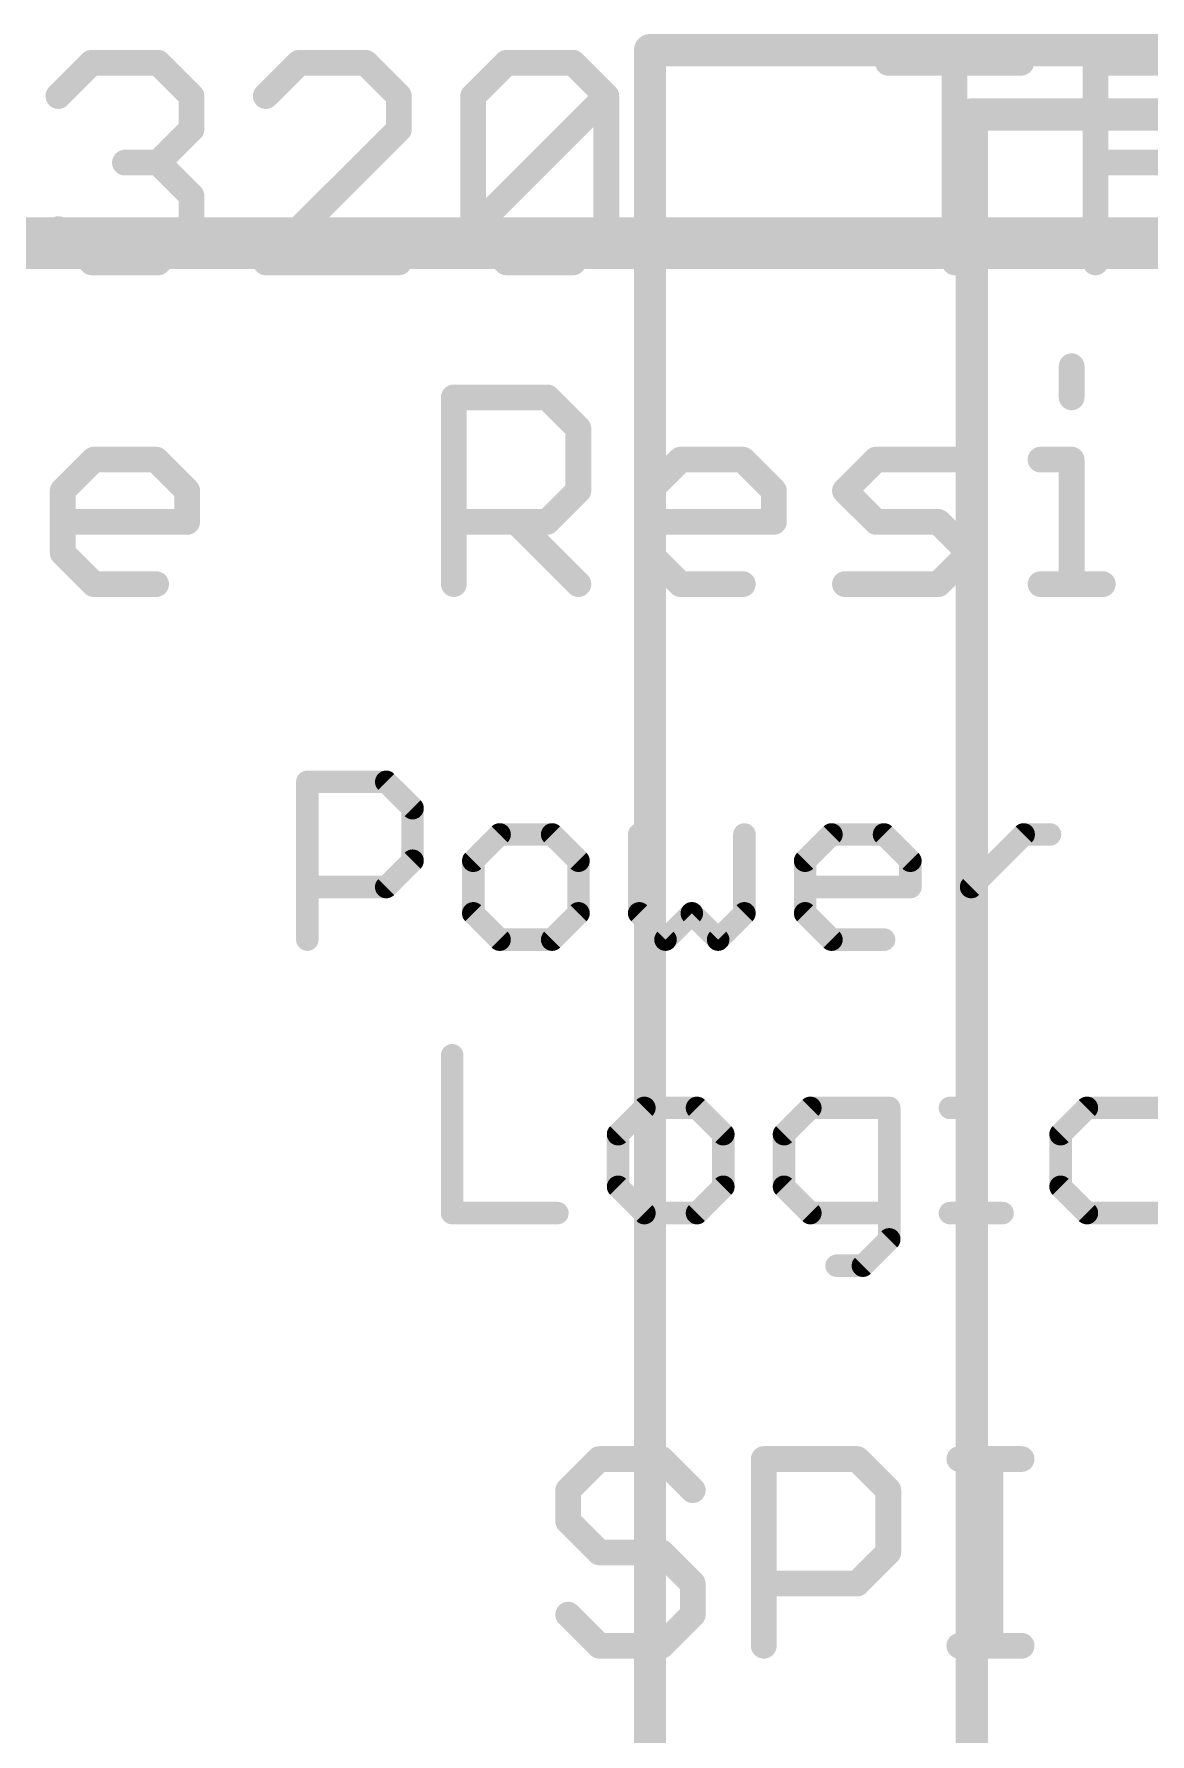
# Model space of a CAD drawing. Extents: x -37 to 43, y -51 to 71.
# Drawn here: x -13.75 to -4.94, y -34.88 to -21.46 of the extents above; entities that cross this region are included whole.
import ezdxf

# ---------------------------------------------------------------- set-up
doc = ezdxf.new("R2010")
doc.units = 0
for name, color, linetype in [('1', 12, 'CONTINUOUS'), ('16', 132, 'CONTINUOUS'), ('21', 40, 'CONTINUOUS')]:
    doc.layers.add(name, color=color, linetype=linetype)

msp = doc.modelspace()

# ---------------------------------------------------------------- linework, layer by layer
at = {"layer": '1', "const_width": 0.254}
for points in [[(-8.89, -40.64), (-8.89, -21.59)], [(-8.89, -21.59), (15.494, -21.59)], [(16.002, -22.098), (-6.35, -22.098)], [(-6.35, -22.098), (-6.35, -40.64)]]:
    msp.add_lwpolyline(points, dxfattribs=at)
at = {"layer": '1', "const_width": 0.127}
for points in [[(-8.8265, -21.59, 1), (-8.9535, -21.59)], [(-8.89, -21.5265, 1), (-8.89, -21.6535)], [(-6.35, -22.0345, 1), (-6.35, -22.1615)], [(-6.2865, -22.098, 1), (-6.4135, -22.098)]]:
    msp.add_lwpolyline(points, format="xyb", dxfattribs=at)
at = {"layer": '16', "const_width": 0.4064}
msp.add_lwpolyline([(1.27, -23.114), (-16.129, -23.114)], dxfattribs=at)
at = {"layer": '21'}
for points, const_width in [([(-13.5604, -21.9529), (-13.2977, -21.6903)], 0.2032), ([(-13.2977, -21.6903), (-12.7724, -21.6903)], 0.2032), ([(-12.7724, -21.6903), (-12.5097, -21.9529)], 0.2032), ([(-11.6606, -21.6903), (-11.9233, -21.9529)], 0.2032), ([(-11.1352, -21.6903), (-11.6606, -21.6903)], 0.2032), ([(-10.8725, -21.9529), (-11.1352, -21.6903)], 0.2032), ([(-10.2861, -21.9529), (-10.0234, -21.6903)], 0.2032), ([(-10.0234, -21.6903), (-9.498, -21.6903)], 0.2032), ([(-9.498, -21.6903), (-9.2354, -21.9529)], 0.2032), ([(-7.0118, -21.6903), (-5.961, -21.6903)], 0.2032), ([(-6.4864, -23.2664), (-6.4864, -21.6903)], 0.2032), ([(-5.3746, -23.2664), (-5.3746, -21.6903)], 0.2032), ([(-5.3746, -21.6903), (-4.3239, -21.6903)], 0.2032), ([(-12.5097, -21.9529), (-12.5097, -22.2156)], 0.2032), ([(-10.8725, -22.2156), (-10.8725, -21.9529)], 0.2032), ([(-10.2861, -23.0037), (-10.2861, -21.9529)], 0.2032), ([(-10.2861, -23.0037), (-9.2354, -21.9529)], 0.2032), ([(-9.2354, -21.9529), (-9.2354, -23.0037)], 0.2032), ([(-12.5097, -22.2156), (-12.7724, -22.4783)], 0.2032), ([(-11.9233, -23.2664), (-10.8725, -22.2156)], 0.2032), ([(-12.7724, -22.4783), (-13.0351, -22.4783)], 0.2032), ([(-12.7724, -22.4783), (-12.5097, -22.741)], 0.2032), ([(-5.3746, -22.4783), (-4.8493, -22.4783)], 0.2032), ([(-12.5097, -22.741), (-12.5097, -23.0037)], 0.2032), ([(-13.2977, -23.2664), (-13.5604, -23.0037)], 0.2032), ([(-12.5097, -23.0037), (-12.7724, -23.2664)], 0.2032), ([(-10.0234, -23.2664), (-10.2861, -23.0037)], 0.2032), ([(-9.2354, -23.0037), (-9.498, -23.2664)], 0.2032), ([(-12.7724, -23.2664), (-13.2977, -23.2664)], 0.2032), ([(-10.8725, -23.2664), (-11.9233, -23.2664)], 0.2032), ([(-9.498, -23.2664), (-10.0234, -23.2664)], 0.2032), ([(-5.5624, -24.0862), (-5.5624, -24.3319)], 0.2032), ([(-10.439, -25.8064), (-10.439, -24.3319)], 0.2032), ([(-10.439, -24.3319), (-9.7017, -24.3319)], 0.2032), ([(-9.7017, -24.3319), (-9.456, -24.5777)], 0.2032), ([(-9.456, -24.5777), (-9.456, -25.0692)], 0.2032), ([(-13.5262, -25.0692), (-13.2804, -24.8234)], 0.2032), ([(-13.2804, -24.8234), (-12.7889, -24.8234)], 0.2032), ([(-12.7889, -24.8234), (-12.5432, -25.0692)], 0.2032), ([(-8.8954, -25.0692), (-8.6496, -24.8234)], 0.2032), ([(-8.6496, -24.8234), (-8.1581, -24.8234)], 0.2032), ([(-8.1581, -24.8234), (-7.9124, -25.0692)], 0.2032), ([(-7.3518, -25.0692), (-7.106, -24.8234)], 0.2032), ([(-7.106, -24.8234), (-6.3688, -24.8234)], 0.2032), ([(-5.8081, -24.8234), (-5.5624, -24.8234)], 0.2032), ([(-5.5624, -24.8234), (-5.5624, -25.8064)], 0.2032), ([(-13.5262, -25.5607), (-13.5262, -25.0692)], 0.2032), ([(-12.5432, -25.0692), (-12.5432, -25.3149)], 0.2032), ([(-9.456, -25.0692), (-9.7017, -25.3149)], 0.2032), ([(-8.8954, -25.5607), (-8.8954, -25.0692)], 0.2032), ([(-7.9124, -25.0692), (-7.9124, -25.3149)], 0.2032), ([(-7.106, -25.3149), (-7.3518, -25.0692)], 0.2032), ([(-12.5432, -25.3149), (-13.5262, -25.3149)], 0.2032), ([(-9.7017, -25.3149), (-10.439, -25.3149)], 0.2032), ([(-9.9475, -25.3149), (-9.456, -25.8064)], 0.2032), ([(-7.9124, -25.3149), (-8.8954, -25.3149)], 0.2032), ([(-6.6145, -25.3149), (-7.106, -25.3149)], 0.2032), ([(-6.3688, -25.5607), (-6.6145, -25.3149)], 0.2032), ([(-13.2804, -25.8064), (-13.5262, -25.5607)], 0.2032), ([(-8.6496, -25.8064), (-8.8954, -25.5607)], 0.2032), ([(-6.6145, -25.8064), (-6.3688, -25.5607)], 0.2032), ([(-12.7889, -25.8064), (-13.2804, -25.8064)], 0.2032), ([(-8.1581, -25.8064), (-8.6496, -25.8064)], 0.2032), ([(-7.3518, -25.8064), (-6.6145, -25.8064)], 0.2032), ([(-5.8081, -25.8064), (-5.3167, -25.8064)], 0.2032), ([(-11.5951, -28.6131), (-11.5951, -27.3674)], 0.1778), ([(-11.5951, -27.3674), (-10.9723, -27.3674)], 0.1778), ([(-10.9723, -27.3674), (-10.7647, -27.575)], 0.1778), ([(-10.7647, -27.575), (-10.7647, -27.9903)], 0.1778), ([(-10.0778, -27.7827), (-10.2854, -27.9903)], 0.1778), ([(-9.6625, -27.7827), (-10.0778, -27.7827)], 0.1778), ([(-9.4549, -27.9903), (-9.6625, -27.7827)], 0.1778), ([(-8.9756, -27.7827), (-8.9756, -28.4055)], 0.1778), ([(-8.1452, -28.4055), (-8.1452, -27.7827)], 0.1778), ([(-7.6659, -27.9903), (-7.4583, -27.7827)], 0.1778), ([(-7.4583, -27.7827), (-7.0431, -27.7827)], 0.1778), ([(-7.0431, -27.7827), (-6.8355, -27.9903)], 0.1778), ([(-6.3562, -28.6131), (-6.3562, -27.7827)], 0.1778), ([(-6.3562, -28.1979), (-5.941, -27.7827)], 0.1778), ([(-5.941, -27.7827), (-5.7334, -27.7827)], 0.1778), ([(-10.7647, -27.9903), (-10.9723, -28.1979)], 0.1778), ([(-10.2854, -27.9903), (-10.2854, -28.4055)], 0.1778), ([(-9.4549, -28.4055), (-9.4549, -27.9903)], 0.1778), ([(-7.6659, -28.4055), (-7.6659, -27.9903)], 0.1778), ([(-6.8355, -27.9903), (-6.8355, -28.1979)], 0.1778), ([(-10.9723, -28.1979), (-11.5951, -28.1979)], 0.1778), ([(-6.8355, -28.1979), (-7.6659, -28.1979)], 0.1778), ([(-10.2854, -28.4055), (-10.0778, -28.6131)], 0.1778), ([(-9.6625, -28.6131), (-9.4549, -28.4055)], 0.1778), ([(-8.9756, -28.4055), (-8.768, -28.6131)], 0.1778), ([(-8.768, -28.6131), (-8.5604, -28.4055)], 0.1778), ([(-8.5604, -28.4055), (-8.3528, -28.6131)], 0.1778), ([(-8.3528, -28.6131), (-8.1452, -28.4055)], 0.1778), ([(-7.4583, -28.6131), (-7.6659, -28.4055)], 0.1778), ([(-10.0778, -28.6131), (-9.6625, -28.6131)], 0.1778), ([(-7.0431, -28.6131), (-7.4583, -28.6131)], 0.1778), ([(-6.3153, -29.3188), (-6.3153, -29.5264)], 0.1778), ([(-10.4521, -29.5264), (-10.4521, -30.7721)], 0.1778), ([(-8.9348, -29.9417), (-9.1424, -30.1493)], 0.1778), ([(-8.5195, -29.9417), (-8.9348, -29.9417)], 0.1778), ([(-8.3119, -30.1493), (-8.5195, -29.9417)], 0.1778), ([(-7.625, -29.9417), (-7.8327, -30.1493)], 0.1778), ([(-7.0022, -29.9417), (-7.625, -29.9417)], 0.1778), ([(-7.0022, -30.9797), (-7.0022, -29.9417)], 0.1778), ([(-6.5229, -29.9417), (-6.3153, -29.9417)], 0.1778), ([(-6.3153, -29.9417), (-6.3153, -30.7721)], 0.1778), ([(-5.4422, -29.9417), (-5.6498, -30.1493)], 0.1778), ([(-4.8193, -29.9417), (-5.4422, -29.9417)], 0.1778), ([(-9.1424, -30.1493), (-9.1424, -30.5645)], 0.1778), ([(-8.3119, -30.5645), (-8.3119, -30.1493)], 0.1778), ([(-7.8327, -30.1493), (-7.8327, -30.5645)], 0.1778), ([(-5.6498, -30.1493), (-5.6498, -30.5645)], 0.1778), ([(-9.1424, -30.5645), (-8.9348, -30.7721)], 0.1778), ([(-8.5195, -30.7721), (-8.3119, -30.5645)], 0.1778), ([(-7.8327, -30.5645), (-7.625, -30.7721)], 0.1778), ([(-5.6498, -30.5645), (-5.4422, -30.7721)], 0.1778), ([(-10.4521, -30.7721), (-9.6217, -30.7721)], 0.1778), ([(-8.9348, -30.7721), (-8.5195, -30.7721)], 0.1778), ([(-7.625, -30.7721), (-7.0022, -30.7721)], 0.1778), ([(-6.5229, -30.7721), (-6.1077, -30.7721)], 0.1778), ([(-5.4422, -30.7721), (-4.8193, -30.7721)], 0.1778), ([(-7.2098, -31.1873), (-7.0022, -30.9797)], 0.1778), ([(-7.4174, -31.1873), (-7.2098, -31.1873)], 0.1778), ([(-9.2904, -32.7139), (-9.5361, -32.9597)], 0.2032), ([(-8.7989, -32.7139), (-9.2904, -32.7139)], 0.2032), ([(-8.5532, -32.9597), (-8.7989, -32.7139)], 0.2032), ([(-7.9925, -34.1884), (-7.9925, -32.7139)], 0.2032), ([(-7.9925, -32.7139), (-7.2553, -32.7139)], 0.2032), ([(-7.2553, -32.7139), (-7.0096, -32.9597)], 0.2032), ([(-6.4489, -32.7139), (-5.9574, -32.7139)], 0.2032), ([(-6.2032, -34.1884), (-6.2032, -32.7139)], 0.2032), ([(-9.5361, -32.9597), (-9.5361, -33.2054)], 0.2032), ([(-7.0096, -32.9597), (-7.0096, -33.4512)], 0.2032), ([(-9.5361, -33.2054), (-9.2904, -33.4512)], 0.2032), ([(-9.2904, -33.4512), (-8.7989, -33.4512)], 0.2032), ([(-8.7989, -33.4512), (-8.5532, -33.6969)], 0.2032), ([(-7.0096, -33.4512), (-7.2553, -33.6969)], 0.2032), ([(-8.5532, -33.6969), (-8.5532, -33.9427)], 0.2032), ([(-7.2553, -33.6969), (-7.9925, -33.6969)], 0.2032), ([(-9.2904, -34.1884), (-9.5361, -33.9427)], 0.2032), ([(-8.5532, -33.9427), (-8.7989, -34.1884)], 0.2032), ([(-8.7989, -34.1884), (-9.2904, -34.1884)], 0.2032), ([(-6.4489, -34.1884), (-5.9574, -34.1884)], 0.2032)]:
    msp.add_lwpolyline(points, dxfattribs=dict(at, const_width=const_width))
for points, const_width in [([(-13.2977, -21.6395, 1), (-13.2977, -21.7411)], 0.1016), ([(-13.2618, -21.7262, 1), (-13.3337, -21.6543)], 0.1016), ([(-12.7364, -21.6543, 1), (-12.8083, -21.7262)], 0.1016), ([(-12.7724, -21.7411, 1), (-12.7724, -21.6395)], 0.1016), ([(-11.6606, -21.6395, 1), (-11.6606, -21.7411)], 0.1016), ([(-11.6247, -21.7262, 1), (-11.6965, -21.6543)], 0.1016), ([(-11.0993, -21.6543, 1), (-11.1711, -21.7262)], 0.1016), ([(-11.1352, -21.7411, 1), (-11.1352, -21.6395)], 0.1016), ([(-10.0234, -21.6395, 1), (-10.0234, -21.7411)], 0.1016), ([(-9.9875, -21.7262, 1), (-10.0593, -21.6543)], 0.1016), ([(-9.4621, -21.6543, 1), (-9.534, -21.7262)], 0.1016), ([(-9.498, -21.7411, 1), (-9.498, -21.6395)], 0.1016), ([(-7.0118, -21.6395, 1), (-7.0118, -21.7411)], 0.1016), ([(-6.4356, -21.6903, 1), (-6.5372, -21.6903)], 0.1016), ([(-5.961, -21.7411, 1), (-5.961, -21.6395)], 0.1016), ([(-5.3746, -21.6395, 1), (-5.3746, -21.7411)], 0.1016), ([(-5.3239, -21.6903, 1), (-5.4254, -21.6903)], 0.1016), ([(-13.5964, -21.917, 1), (-13.5245, -21.9889)], 0.1016), ([(-12.4589, -21.9529, 1), (-12.5605, -21.9529)], 0.1016), ([(-12.5456, -21.9889, 1), (-12.4737, -21.917)], 0.1016), ([(-11.9592, -21.917, 1), (-11.8874, -21.9889)], 0.1016), ([(-10.8217, -21.9529, 1), (-10.9233, -21.9529)], 0.1016), ([(-10.9084, -21.9889, 1), (-10.8366, -21.917)], 0.1016), ([(-10.2353, -21.9529, 1), (-10.3369, -21.9529)], 0.1016), ([(-10.322, -21.917, 1), (-10.2502, -21.9889)], 0.1016), ([(-9.1846, -21.9529, 1), (-9.2862, -21.9529)], 0.1016), ([(-9.1994, -21.9889, 1), (-9.2713, -21.917)], 0.1016), ([(-9.2713, -21.9889, 1), (-9.1994, -21.917)], 0.1016), ([(-12.4737, -22.2516, 1), (-12.5456, -22.1797)], 0.1016), ([(-10.8366, -22.2516, 1), (-10.9084, -22.1797)], 0.1016), ([(-12.5605, -22.2156, 1), (-12.4589, -22.2156)], 0.1016), ([(-10.9233, -22.2156, 1), (-10.8217, -22.2156)], 0.1016), ([(-13.0351, -22.4275, 1), (-13.0351, -22.5291)], 0.1016), ([(-12.7364, -22.4424, 1), (-12.8083, -22.5142)], 0.1016), ([(-12.8083, -22.4424, 1), (-12.7364, -22.5142)], 0.1016), ([(-12.7724, -22.5291, 1), (-12.7724, -22.4275)], 0.1016), ([(-5.3746, -22.4275, 1), (-5.3746, -22.5291)], 0.1016), ([(-12.4589, -22.741, 1), (-12.5605, -22.741)], 0.1016), ([(-12.5456, -22.7769, 1), (-12.4737, -22.7051)], 0.1016), ([(-13.5245, -22.9678, 1), (-13.5964, -23.0396)], 0.1016), ([(-12.4737, -23.0396, 1), (-12.5456, -22.9678)], 0.1016), ([(-10.2502, -22.9678, 1), (-10.322, -23.0396)], 0.1016), ([(-10.322, -22.9678, 1), (-10.2502, -23.0396)], 0.1016), ([(-9.1994, -23.0396, 1), (-9.2713, -22.9678)], 0.1016), ([(-12.5605, -23.0037, 1), (-12.4589, -23.0037)], 0.1016), ([(-10.3369, -23.0037, 1), (-10.2353, -23.0037)], 0.1016), ([(-9.2862, -23.0037, 1), (-9.1846, -23.0037)], 0.1016), ([(-13.2977, -23.2156, 1), (-13.2977, -23.3172)], 0.1016), ([(-13.3337, -23.3023, 1), (-13.2618, -23.2305)], 0.1016), ([(-12.8083, -23.2305, 1), (-12.7364, -23.3023)], 0.1016), ([(-12.7724, -23.3172, 1), (-12.7724, -23.2156)], 0.1016), ([(-11.9233, -23.2156, 1), (-11.9233, -23.3172)], 0.1016), ([(-11.9592, -23.2305, 1), (-11.8874, -23.3023)], 0.1016), ([(-10.8725, -23.3172, 1), (-10.8725, -23.2156)], 0.1016), ([(-10.0234, -23.2156, 1), (-10.0234, -23.3172)], 0.1016), ([(-10.0593, -23.3023, 1), (-9.9875, -23.2305)], 0.1016), ([(-9.534, -23.2305, 1), (-9.4621, -23.3023)], 0.1016), ([(-9.498, -23.3172, 1), (-9.498, -23.2156)], 0.1016), ([(-6.5372, -23.2664, 1), (-6.4356, -23.2664)], 0.1016), ([(-5.4254, -23.2664, 1), (-5.3239, -23.2664)], 0.1016), ([(-5.5116, -24.0862, 1), (-5.6132, -24.0862)], 0.1016), ([(-10.3882, -24.3319, 1), (-10.4898, -24.3319)], 0.1016), ([(-10.439, -24.2811, 1), (-10.439, -24.3827)], 0.1016), ([(-9.6658, -24.296, 1), (-9.7377, -24.3679)], 0.1016), ([(-9.7017, -24.3827, 1), (-9.7017, -24.2811)], 0.1016), ([(-5.6132, -24.3319, 1), (-5.5116, -24.3319)], 0.1016), ([(-9.4052, -24.5777, 1), (-9.5068, -24.5777)], 0.1016), ([(-9.4919, -24.6136, 1), (-9.4201, -24.5418)], 0.1016), ([(-13.2804, -24.7726, 1), (-13.2804, -24.8742)], 0.1016), ([(-13.2445, -24.8593, 1), (-13.3164, -24.7875)], 0.1016), ([(-12.753, -24.7875, 1), (-12.8249, -24.8593)], 0.1016), ([(-12.7889, -24.8742, 1), (-12.7889, -24.7726)], 0.1016), ([(-8.6496, -24.7726, 1), (-8.6496, -24.8742)], 0.1016), ([(-8.6137, -24.8593, 1), (-8.6855, -24.7875)], 0.1016), ([(-8.1222, -24.7875, 1), (-8.194, -24.8593)], 0.1016), ([(-8.1581, -24.8742, 1), (-8.1581, -24.7726)], 0.1016), ([(-7.106, -24.7726, 1), (-7.106, -24.8742)], 0.1016), ([(-7.0701, -24.8593, 1), (-7.1419, -24.7875)], 0.1016), ([(-6.3688, -24.8742, 1), (-6.3688, -24.7726)], 0.1016), ([(-5.8081, -24.7726, 1), (-5.8081, -24.8742)], 0.1016), ([(-5.5116, -24.8234, 1), (-5.6132, -24.8234)], 0.1016), ([(-5.5624, -24.8742, 1), (-5.5624, -24.7726)], 0.1016), ([(-13.4754, -25.0692, 1), (-13.577, -25.0692)], 0.1016), ([(-13.5621, -25.0333, 1), (-13.4903, -25.1051)], 0.1016), ([(-12.4924, -25.0692, 1), (-12.594, -25.0692)], 0.1016), ([(-12.5791, -25.1051, 1), (-12.5073, -25.0333)], 0.1016), ([(-9.5068, -25.0692, 1), (-9.4052, -25.0692)], 0.1016), ([(-9.4201, -25.1051, 1), (-9.4919, -25.0333)], 0.1016), ([(-8.8446, -25.0692, 1), (-8.9462, -25.0692)], 0.1016), ([(-8.9313, -25.0333, 1), (-8.8594, -25.1051)], 0.1016), ([(-7.8616, -25.0692, 1), (-7.9632, -25.0692)], 0.1016), ([(-7.9483, -25.1051, 1), (-7.8765, -25.0333)], 0.1016), ([(-7.3158, -25.0333, 1), (-7.3877, -25.1051)], 0.1016), ([(-7.3877, -25.0333, 1), (-7.3158, -25.1051)], 0.1016), ([(-13.5262, -25.2641, 1), (-13.5262, -25.3657)], 0.1016), ([(-12.5432, -25.3657, 1), (-12.5432, -25.2641)], 0.1016), ([(-10.439, -25.2641, 1), (-10.439, -25.3657)], 0.1016), ([(-9.9116, -25.279, 1), (-9.9834, -25.3508)], 0.1016), ([(-9.7377, -25.279, 1), (-9.6658, -25.3508)], 0.1016), ([(-9.7017, -25.3657, 1), (-9.7017, -25.2641)], 0.1016), ([(-8.8954, -25.2641, 1), (-8.8954, -25.3657)], 0.1016), ([(-7.9124, -25.3657, 1), (-7.9124, -25.2641)], 0.1016), ([(-7.106, -25.2641, 1), (-7.106, -25.3657)], 0.1016), ([(-7.1419, -25.3508, 1), (-7.0701, -25.279)], 0.1016), ([(-6.5786, -25.279, 1), (-6.6504, -25.3508)], 0.1016), ([(-6.6145, -25.3657, 1), (-6.6145, -25.2641)], 0.1016), ([(-12.594, -25.3149, 1), (-12.4924, -25.3149)], 0.1016), ([(-7.9632, -25.3149, 1), (-7.8616, -25.3149)], 0.1016), ([(-13.4903, -25.5247, 1), (-13.5621, -25.5966)], 0.1016), ([(-8.8594, -25.5247, 1), (-8.9313, -25.5966)], 0.1016), ([(-6.3329, -25.5966, 1), (-6.4047, -25.5247)], 0.1016), ([(-6.4047, -25.5966, 1), (-6.3329, -25.5247)], 0.1016), ([(-13.577, -25.5607, 1), (-13.4754, -25.5607)], 0.1016), ([(-8.9462, -25.5607, 1), (-8.8446, -25.5607)], 0.1016), ([(-13.2804, -25.7556, 1), (-13.2804, -25.8572)], 0.1016), ([(-13.3164, -25.8423, 1), (-13.2445, -25.7705)], 0.1016), ([(-12.7889, -25.8572, 1), (-12.7889, -25.7556)], 0.1016), ([(-10.4898, -25.8064, 1), (-10.3882, -25.8064)], 0.1016), ([(-9.4919, -25.8423, 1), (-9.4201, -25.7705)], 0.1016), ([(-8.6496, -25.7556, 1), (-8.6496, -25.8572)], 0.1016), ([(-8.6855, -25.8423, 1), (-8.6137, -25.7705)], 0.1016), ([(-8.1581, -25.8572, 1), (-8.1581, -25.7556)], 0.1016), ([(-7.3518, -25.7556, 1), (-7.3518, -25.8572)], 0.1016), ([(-6.6504, -25.7705, 1), (-6.5786, -25.8423)], 0.1016), ([(-6.6145, -25.8572, 1), (-6.6145, -25.7556)], 0.1016), ([(-5.8081, -25.7556, 1), (-5.8081, -25.8572)], 0.1016), ([(-5.6132, -25.8064, 1), (-5.5116, -25.8064)], 0.1016), ([(-5.3167, -25.8572, 1), (-5.3167, -25.7556)], 0.1016), ([(-11.5951, -27.323, 1), (-11.5951, -27.4119)], 0.0889), ([(-11.5507, -27.3674, 1), (-11.6395, -27.3674)], 0.0889), ([(-10.9408, -27.336, 1), (-11.0037, -27.3989)], 0.0889), ([(-10.9723, -27.4119, 1), (-10.9723, -27.323)], 0.0889), ([(-10.7202, -27.575, 1), (-10.8091, -27.575)], 0.0889), ([(-10.7961, -27.6065, 1), (-10.7332, -27.5436)], 0.0889), ([(-10.0778, -27.7382, 1), (-10.0778, -27.8271)], 0.0889), ([(-10.0463, -27.8141, 1), (-10.1092, -27.7512)], 0.0889), ([(-9.6311, -27.7512, 1), (-9.694, -27.8141)], 0.0889), ([(-9.6625, -27.8271, 1), (-9.6625, -27.7382)], 0.0889), ([(-8.9312, -27.7827, 1), (-9.0201, -27.7827)], 0.0889), ([(-8.1008, -27.7827, 1), (-8.1897, -27.7827)], 0.0889), ([(-7.4583, -27.7382, 1), (-7.4583, -27.8271)], 0.0889), ([(-7.4269, -27.8141, 1), (-7.4897, -27.7512)], 0.0889), ([(-7.0117, -27.7512, 1), (-7.0745, -27.8141)], 0.0889), ([(-7.0431, -27.8271, 1), (-7.0431, -27.7382)], 0.0889), ([(-6.3117, -27.7827, 1), (-6.4007, -27.7827)], 0.0889), ([(-5.941, -27.7382, 1), (-5.941, -27.8271)], 0.0889), ([(-5.9096, -27.8141, 1), (-5.9724, -27.7512)], 0.0889), ([(-5.7334, -27.8271, 1), (-5.7334, -27.7382)], 0.0889), ([(-10.7332, -28.0217, 1), (-10.7961, -27.9588)], 0.0889), ([(-10.2409, -27.9903, 1), (-10.3298, -27.9903)], 0.0889), ([(-10.3168, -27.9588, 1), (-10.2539, -28.0217)], 0.0889), ([(-9.4105, -27.9903, 1), (-9.4994, -27.9903)], 0.0889), ([(-9.4864, -28.0217, 1), (-9.4235, -27.9588)], 0.0889), ([(-7.6215, -27.9903, 1), (-7.7104, -27.9903)], 0.0889), ([(-7.6974, -27.9588, 1), (-7.6345, -28.0217)], 0.0889), ([(-6.791, -27.9903, 1), (-6.8799, -27.9903)], 0.0889), ([(-6.8669, -28.0217, 1), (-6.8041, -27.9588)], 0.0889), ([(-10.8091, -27.9903, 1), (-10.7202, -27.9903)], 0.0889), ([(-11.5951, -28.1534, 1), (-11.5951, -28.2423)], 0.0889), ([(-11.0037, -28.1665, 1), (-10.9408, -28.2293)], 0.0889), ([(-10.9723, -28.2423, 1), (-10.9723, -28.1534)], 0.0889), ([(-7.6659, -28.1534, 1), (-7.6659, -28.2423)], 0.0889), ([(-6.8799, -28.1979, 1), (-6.791, -28.1979)], 0.0889), ([(-6.8355, -28.2423, 1), (-6.8355, -28.1534)], 0.0889), ([(-6.3876, -28.1665, 1), (-6.3248, -28.2293)], 0.0889), ([(-10.2539, -28.3741, 1), (-10.3168, -28.4369)], 0.0889), ([(-9.4235, -28.4369, 1), (-9.4864, -28.3741)], 0.0889), ([(-8.9442, -28.3741, 1), (-9.0071, -28.4369)], 0.0889), ([(-8.529, -28.3741, 1), (-8.5919, -28.4369)], 0.0889), ([(-8.529, -28.4369, 1), (-8.5919, -28.3741)], 0.0889), ([(-8.1138, -28.4369, 1), (-8.1766, -28.3741)], 0.0889), ([(-7.6345, -28.3741, 1), (-7.6974, -28.4369)], 0.0889), ([(-10.3298, -28.4055, 1), (-10.2409, -28.4055)], 0.0889), ([(-9.4994, -28.4055, 1), (-9.4105, -28.4055)], 0.0889), ([(-9.0201, -28.4055, 1), (-8.9312, -28.4055)], 0.0889), ([(-8.1897, -28.4055, 1), (-8.1008, -28.4055)], 0.0889), ([(-7.7104, -28.4055, 1), (-7.6215, -28.4055)], 0.0889), ([(-11.6395, -28.6131, 1), (-11.5507, -28.6131)], 0.0889), ([(-10.0778, -28.5687, 1), (-10.0778, -28.6576)], 0.0889), ([(-10.1092, -28.6445, 1), (-10.0463, -28.5817)], 0.0889), ([(-9.694, -28.5817, 1), (-9.6311, -28.6445)], 0.0889), ([(-9.6625, -28.6576, 1), (-9.6625, -28.5687)], 0.0889), ([(-8.7995, -28.5817, 1), (-8.7366, -28.6445)], 0.0889), ([(-8.7995, -28.6445, 1), (-8.7366, -28.5817)], 0.0889), ([(-8.3842, -28.5817, 1), (-8.3214, -28.6445)], 0.0889), ([(-8.3842, -28.6445, 1), (-8.3214, -28.5817)], 0.0889), ([(-7.4583, -28.5687, 1), (-7.4583, -28.6576)], 0.0889), ([(-7.4897, -28.6445, 1), (-7.4269, -28.5817)], 0.0889), ([(-7.0431, -28.6576, 1), (-7.0431, -28.5687)], 0.0889), ([(-6.4007, -28.6131, 1), (-6.3117, -28.6131)], 0.0889), ([(-6.2709, -29.3188, 1), (-6.3598, -29.3188)], 0.0889), ([(-10.4077, -29.5264, 1), (-10.4965, -29.5264)], 0.0889), ([(-6.3598, -29.5264, 1), (-6.2709, -29.5264)], 0.0889), ([(-8.9348, -29.8972, 1), (-8.9348, -29.9861)], 0.0889), ([(-8.9033, -29.9731, 1), (-8.9662, -29.9102)], 0.0889), ([(-8.4881, -29.9102, 1), (-8.551, -29.9731)], 0.0889), ([(-8.5195, -29.9861, 1), (-8.5195, -29.8972)], 0.0889), ([(-7.625, -29.8972, 1), (-7.625, -29.9861)], 0.0889), ([(-7.5936, -29.9731, 1), (-7.6565, -29.9102)], 0.0889), ([(-6.9578, -29.9417, 1), (-7.0467, -29.9417)], 0.0889), ([(-7.0022, -29.9861, 1), (-7.0022, -29.8972)], 0.0889), ([(-6.5229, -29.8972, 1), (-6.5229, -29.9861)], 0.0889), ([(-6.2709, -29.9417, 1), (-6.3598, -29.9417)], 0.0889), ([(-6.3153, -29.9861, 1), (-6.3153, -29.8972)], 0.0889), ([(-5.4422, -29.8972, 1), (-5.4422, -29.9861)], 0.0889), ([(-5.4107, -29.9731, 1), (-5.4736, -29.9102)], 0.0889), ([(-9.0979, -30.1493, 1), (-9.1868, -30.1493)], 0.0889), ([(-8.2675, -30.1493, 1), (-8.3564, -30.1493)], 0.0889), ([(-7.7882, -30.1493, 1), (-7.8771, -30.1493)], 0.0889), ([(-5.6053, -30.1493, 1), (-5.6942, -30.1493)], 0.0889), ([(-9.1738, -30.1178, 1), (-9.1109, -30.1807)], 0.0889), ([(-8.3434, -30.1807, 1), (-8.2805, -30.1178)], 0.0889), ([(-7.8641, -30.1178, 1), (-7.8012, -30.1807)], 0.0889), ([(-5.6812, -30.1178, 1), (-5.6183, -30.1807)], 0.0889), ([(-9.1868, -30.5645, 1), (-9.0979, -30.5645)], 0.0889), ([(-9.1109, -30.5331, 1), (-9.1738, -30.5959)], 0.0889), ([(-8.3564, -30.5645, 1), (-8.2675, -30.5645)], 0.0889), ([(-8.2805, -30.5959, 1), (-8.3434, -30.5331)], 0.0889), ([(-7.8771, -30.5645, 1), (-7.7882, -30.5645)], 0.0889), ([(-7.8012, -30.5331, 1), (-7.8641, -30.5959)], 0.0889), ([(-5.6942, -30.5645, 1), (-5.6053, -30.5645)], 0.0889), ([(-5.6183, -30.5331, 1), (-5.6812, -30.5959)], 0.0889), ([(-10.4521, -30.7277, 1), (-10.4521, -30.8166)], 0.0889), ([(-10.4965, -30.7721, 1), (-10.4077, -30.7721)], 0.0889), ([(-9.6217, -30.8166, 1), (-9.6217, -30.7277)], 0.0889), ([(-8.9348, -30.7277, 1), (-8.9348, -30.8166)], 0.0889), ([(-8.9662, -30.8035, 1), (-8.9033, -30.7407)], 0.0889), ([(-8.551, -30.7407, 1), (-8.4881, -30.8035)], 0.0889), ([(-8.5195, -30.8166, 1), (-8.5195, -30.7277)], 0.0889), ([(-7.625, -30.7277, 1), (-7.625, -30.8166)], 0.0889), ([(-7.6565, -30.8035, 1), (-7.5936, -30.7407)], 0.0889), ([(-7.0022, -30.8166, 1), (-7.0022, -30.7277)], 0.0889), ([(-6.5229, -30.7277, 1), (-6.5229, -30.8166)], 0.0889), ([(-6.3598, -30.7721, 1), (-6.2709, -30.7721)], 0.0889), ([(-6.1077, -30.8166, 1), (-6.1077, -30.7277)], 0.0889), ([(-5.4422, -30.7277, 1), (-5.4422, -30.8166)], 0.0889), ([(-5.4736, -30.8035, 1), (-5.4107, -30.7407)], 0.0889), ([(-7.0467, -30.9797, 1), (-6.9578, -30.9797)], 0.0889), ([(-6.9708, -31.0111, 1), (-7.0336, -30.9483)], 0.0889), ([(-7.4174, -31.1429, 1), (-7.4174, -31.2318)], 0.0889), ([(-7.2412, -31.1559, 1), (-7.1784, -31.2187)], 0.0889), ([(-7.2098, -31.2318, 1), (-7.2098, -31.1429)], 0.0889), ([(-9.2904, -32.6631, 1), (-9.2904, -32.7647)], 0.1016), ([(-9.2545, -32.7499, 1), (-9.3263, -32.678)], 0.1016), ([(-8.763, -32.678, 1), (-8.8348, -32.7499)], 0.1016), ([(-8.7989, -32.7647, 1), (-8.7989, -32.6631)], 0.1016), ([(-7.9417, -32.7139, 1), (-8.0433, -32.7139)], 0.1016), ([(-7.9925, -32.6631, 1), (-7.9925, -32.7647)], 0.1016), ([(-7.2194, -32.678, 1), (-7.2912, -32.7499)], 0.1016), ([(-7.2553, -32.7647, 1), (-7.2553, -32.6631)], 0.1016), ([(-6.4489, -32.6631, 1), (-6.4489, -32.7647)], 0.1016), ([(-6.1524, -32.7139, 1), (-6.254, -32.7139)], 0.1016), ([(-5.9574, -32.7647, 1), (-5.9574, -32.6631)], 0.1016), ([(-9.5721, -32.9238, 1), (-9.5002, -32.9956)], 0.1016), ([(-9.4853, -32.9597, 1), (-9.5869, -32.9597)], 0.1016), ([(-8.5891, -32.9956, 1), (-8.5172, -32.9238)], 0.1016), ([(-6.9588, -32.9597, 1), (-7.0604, -32.9597)], 0.1016), ([(-7.0455, -32.9956, 1), (-6.9736, -32.9238)], 0.1016), ([(-9.5002, -33.1695, 1), (-9.5721, -33.2413)], 0.1016), ([(-9.5869, -33.2054, 1), (-9.4853, -33.2054)], 0.1016), ([(-9.2904, -33.4004, 1), (-9.2904, -33.502)], 0.1016), ([(-9.3263, -33.4871, 1), (-9.2545, -33.4153)], 0.1016), ([(-8.763, -33.4153, 1), (-8.8348, -33.4871)], 0.1016), ([(-8.7989, -33.502, 1), (-8.7989, -33.4004)], 0.1016), ([(-7.0604, -33.4512, 1), (-6.9588, -33.4512)], 0.1016), ([(-6.9736, -33.4871, 1), (-7.0455, -33.4153)], 0.1016), ([(-8.5024, -33.6969, 1), (-8.604, -33.6969)], 0.1016), ([(-8.5891, -33.7328, 1), (-8.5172, -33.661)], 0.1016), ([(-7.9925, -33.6461, 1), (-7.9925, -33.7477)], 0.1016), ([(-7.2912, -33.661, 1), (-7.2194, -33.7328)], 0.1016), ([(-7.2553, -33.7477, 1), (-7.2553, -33.6461)], 0.1016), ([(-9.5002, -33.9067, 1), (-9.5721, -33.9786)], 0.1016), ([(-8.604, -33.9427, 1), (-8.5024, -33.9427)], 0.1016), ([(-8.5172, -33.9786, 1), (-8.5891, -33.9067)], 0.1016), ([(-9.2904, -34.1376, 1), (-9.2904, -34.2392)], 0.1016), ([(-8.7989, -34.2392, 1), (-8.7989, -34.1376)], 0.1016), ([(-6.4489, -34.1376, 1), (-6.4489, -34.2392)], 0.1016), ([(-5.9574, -34.2392, 1), (-5.9574, -34.1376)], 0.1016), ([(-9.3263, -34.2243, 1), (-9.2545, -34.1525)], 0.1016), ([(-8.8348, -34.1525, 1), (-8.763, -34.2243)], 0.1016), ([(-8.0433, -34.1884, 1), (-7.9417, -34.1884)], 0.1016), ([(-6.254, -34.1884, 1), (-6.1524, -34.1884)], 0.1016)]:
    msp.add_lwpolyline(points, format="xyb", dxfattribs=dict(at, const_width=const_width))

doc.saveas('drawing.dxf')
